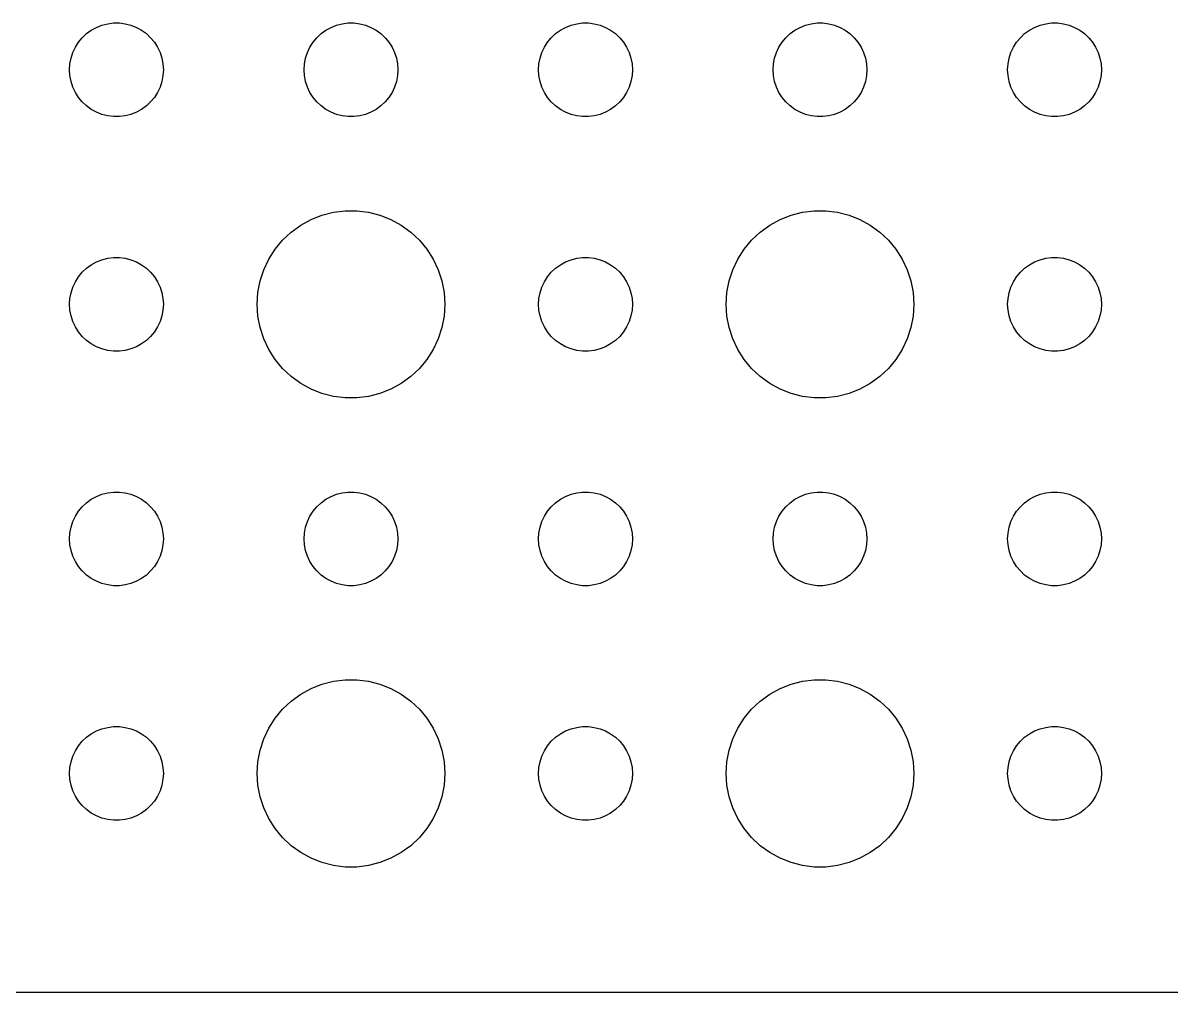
# Model space of a CAD drawing. Header units: metres. Extents: x -74 to 74, y -37 to 37.
# Drawn here: x -2.99 to 33.73, y -36.99 to -6 of the extents above; entities that cross this region are included whole.
import ezdxf

# ---------------------------------------------------------------- set-up
doc = ezdxf.new("R2010")
doc.units = ezdxf.units.M

msp = doc.modelspace()

# ---------------------------------------------------------------- linework, layer by layer
for p, q in [((-0.956131, -6.34422), (-0.803726, -6.23351)), ((-0.803726, -6.23351), (-0.638657, -6.14275)), ((-0.638657, -6.14275), (-0.463516, -6.07341)), ((-0.463516, -6.07341), (-0.281067, -6.02657)), ((-0.281067, -6.02657), (-0.094177, -6.00294)), ((-0.094177, -6.00294), (0.094177, -6.00294)), ((0.094177, -6.00294), (0.281067, -6.02657)), ((0.281067, -6.02657), (0.463516, -6.07341)), ((0.463516, -6.07341), (0.638657, -6.14275)), ((0.638657, -6.14275), (0.803726, -6.23351)), ((0.803726, -6.23351), (0.956131, -6.34422)), ((6.54385, -6.34422), (6.69626, -6.23351)), ((6.69626, -6.23351), (6.86133, -6.14275)), ((6.86133, -6.14275), (7.03647, -6.07341)), ((7.03647, -6.07341), (7.21892, -6.02657)), ((7.21892, -6.02657), (7.40581, -6.00294)), ((7.40581, -6.00294), (7.59418, -6.00294)), ((7.59418, -6.00294), (7.78107, -6.02657)), ((7.78107, -6.02657), (7.96352, -6.07341)), ((7.96352, -6.07341), (8.13866, -6.14275)), ((8.13866, -6.14275), (8.30373, -6.23351)), ((8.30373, -6.23351), (8.45613, -6.34422)), ((14.0439, -6.34422), (14.1963, -6.23351)), ((14.1963, -6.23351), (14.3613, -6.14275)), ((14.3613, -6.14275), (14.5365, -6.07341)), ((14.5365, -6.07341), (14.7189, -6.02657)), ((14.7189, -6.02657), (14.9058, -6.00294)), ((14.9058, -6.00294), (15.0942, -6.00294)), ((15.0942, -6.00294), (15.2811, -6.02657)), ((15.2811, -6.02657), (15.4635, -6.07341)), ((15.4635, -6.07341), (15.6387, -6.14275)), ((15.6387, -6.14275), (15.8037, -6.23351)), ((15.8037, -6.23351), (15.9561, -6.34422)), ((21.5439, -6.34422), (21.6963, -6.23351)), ((21.6963, -6.23351), (21.8613, -6.14275)), ((21.8613, -6.14275), (22.0365, -6.07341)), ((22.0365, -6.07341), (22.2189, -6.02657)), ((22.2189, -6.02657), (22.4058, -6.00294)), ((22.4058, -6.00294), (22.5942, -6.00294)), ((22.5942, -6.00294), (22.7811, -6.02657)), ((22.7811, -6.02657), (22.9635, -6.07341)), ((22.9635, -6.07341), (23.1387, -6.14275)), ((23.1387, -6.14275), (23.3037, -6.23351)), ((23.3037, -6.23351), (23.4561, -6.34422)), ((29.0439, -6.34422), (29.1963, -6.23351)), ((29.1963, -6.23351), (29.3613, -6.14275)), ((29.3613, -6.14275), (29.5365, -6.07341)), ((29.5365, -6.07341), (29.7189, -6.02657)), ((29.7189, -6.02657), (29.9058, -6.00294)), ((29.9058, -6.00294), (30.0942, -6.00294)), ((30.0942, -6.00294), (30.2811, -6.02657)), ((30.2811, -6.02657), (30.4635, -6.07341)), ((30.4635, -6.07341), (30.6387, -6.14275)), ((30.6387, -6.14275), (30.8037, -6.23351)), ((30.8037, -6.23351), (30.9561, -6.34422)), ((-1.21352, -6.61832), (-1.09344, -6.47318)), ((-1.09344, -6.47318), (-0.956131, -6.34422)), ((0.956131, -6.34422), (1.09344, -6.47318)), ((1.09344, -6.47318), (1.21352, -6.61832)), ((6.28647, -6.61832), (6.40654, -6.47318)), ((6.40654, -6.47318), (6.54385, -6.34422)), ((8.45613, -6.34422), (8.59344, -6.47318)), ((8.59344, -6.47318), (8.71352, -6.61832)), ((13.7865, -6.61832), (13.9065, -6.47318)), ((13.9065, -6.47318), (14.0439, -6.34422)), ((15.9561, -6.34422), (16.0934, -6.47318)), ((16.0934, -6.47318), (16.2135, -6.61832)), ((21.2865, -6.61832), (21.4065, -6.47318)), ((21.4065, -6.47318), (21.5439, -6.34422)), ((23.4561, -6.34422), (23.5934, -6.47318)), ((23.5934, -6.47318), (23.7135, -6.61832)), ((28.7865, -6.61832), (28.9065, -6.47318)), ((28.9065, -6.47318), (29.0439, -6.34422)), ((30.9561, -6.34422), (31.0934, -6.47318)), ((31.0934, -6.47318), (31.2135, -6.61832)), ((-1.45287, -7.12695), (-1.39465, -6.9478)), ((-1.39465, -6.9478), (-1.31445, -6.77736)), ((-1.31445, -6.77736), (-1.21352, -6.61832)), ((1.21352, -6.61832), (1.31445, -6.77736)), ((1.31445, -6.77736), (1.39465, -6.9478)), ((1.39465, -6.9478), (1.45287, -7.12695)), ((6.04712, -7.12695), (6.10533, -6.9478)), ((6.10533, -6.9478), (6.18553, -6.77736)), ((6.18553, -6.77736), (6.28647, -6.61832)), ((8.71352, -6.61832), (8.81445, -6.77736)), ((8.81445, -6.77736), (8.89465, -6.9478)), ((8.89465, -6.9478), (8.95287, -7.12695)), ((13.5471, -7.12695), (13.6053, -6.9478)), ((13.6053, -6.9478), (13.6855, -6.77736)), ((13.6855, -6.77736), (13.7865, -6.61832)), ((16.2135, -6.61832), (16.3145, -6.77736)), ((16.3145, -6.77736), (16.3947, -6.9478)), ((16.3947, -6.9478), (16.4529, -7.12695)), ((21.0471, -7.12695), (21.1053, -6.9478)), ((21.1053, -6.9478), (21.1855, -6.77736)), ((21.1855, -6.77736), (21.2865, -6.61832)), ((23.7135, -6.61832), (23.8145, -6.77736)), ((23.8145, -6.77736), (23.8947, -6.9478)), ((23.8947, -6.9478), (23.9529, -7.12695)), ((28.5471, -7.12695), (28.6053, -6.9478)), ((28.6053, -6.9478), (28.6855, -6.77736)), ((28.6855, -6.77736), (28.7865, -6.61832)), ((31.2135, -6.61832), (31.3145, -6.77736)), ((31.3145, -6.77736), (31.3947, -6.9478)), ((31.3947, -6.9478), (31.4529, -7.12695)), ((-1.5, -7.5), (-1.48816, -7.312)), ((-1.48816, -7.312), (-1.45287, -7.12695)), ((1.45287, -7.12695), (1.48816, -7.312)), ((1.48816, -7.312), (1.5, -7.5)), ((6, -7.5), (6.01183, -7.312)), ((6.01183, -7.312), (6.04712, -7.12695)), ((8.95287, -7.12695), (8.98816, -7.312)), ((8.98816, -7.312), (9, -7.5)), ((13.5, -7.5), (13.5118, -7.312)), ((13.5118, -7.312), (13.5471, -7.12695)), ((16.4529, -7.12695), (16.4882, -7.312)), ((16.4882, -7.312), (16.5, -7.5)), ((21, -7.5), (21.0118, -7.312)), ((21.0118, -7.312), (21.0471, -7.12695)), ((23.9529, -7.12695), (23.9882, -7.312)), ((23.9882, -7.312), (24, -7.5)), ((28.5, -7.5), (28.5118, -7.312)), ((28.5118, -7.312), (28.5471, -7.12695)), ((31.4529, -7.12695), (31.4882, -7.312)), ((31.4882, -7.312), (31.5, -7.5)), ((-1.48816, -7.68799), (-1.5, -7.5)), ((-1.45287, -7.87303), (-1.48816, -7.68799)), ((1.48816, -7.68799), (1.45287, -7.87303)), ((1.5, -7.5), (1.48816, -7.68799)), ((6.01183, -7.68799), (6, -7.5)), ((6.04712, -7.87303), (6.01183, -7.68799)), ((8.98816, -7.68799), (8.95287, -7.87303)), ((9, -7.5), (8.98816, -7.68799)), ((13.5118, -7.68799), (13.5, -7.5)), ((13.5471, -7.87303), (13.5118, -7.68799)), ((16.4882, -7.68799), (16.4529, -7.87303)), ((16.5, -7.5), (16.4882, -7.68799)), ((21.0118, -7.68799), (21, -7.5)), ((21.0471, -7.87303), (21.0118, -7.68799)), ((23.9882, -7.68799), (23.9529, -7.87303)), ((24, -7.5), (23.9882, -7.68799)), ((28.5118, -7.68799), (28.5, -7.5)), ((28.5471, -7.87303), (28.5118, -7.68799)), ((31.4882, -7.68799), (31.4529, -7.87303)), ((31.5, -7.5), (31.4882, -7.68799)), ((-1.39465, -8.05219), (-1.45287, -7.87303)), ((-1.31445, -8.22263), (-1.39465, -8.05219)), ((1.39465, -8.05219), (1.31445, -8.22263)), ((1.45287, -7.87303), (1.39465, -8.05219)), ((6.10533, -8.05219), (6.04712, -7.87303)), ((6.18553, -8.22263), (6.10533, -8.05219)), ((8.89465, -8.05219), (8.81445, -8.22263)), ((8.95287, -7.87303), (8.89465, -8.05219)), ((13.6053, -8.05219), (13.5471, -7.87303)), ((13.6855, -8.22263), (13.6053, -8.05219)), ((16.3947, -8.05219), (16.3145, -8.22263)), ((16.4529, -7.87303), (16.3947, -8.05219)), ((21.1053, -8.05219), (21.0471, -7.87303)), ((21.1855, -8.22263), (21.1053, -8.05219)), ((23.8947, -8.05219), (23.8145, -8.22263)), ((23.9529, -7.87303), (23.8947, -8.05219)), ((28.6053, -8.05219), (28.5471, -7.87303)), ((28.6855, -8.22263), (28.6053, -8.05219)), ((31.3947, -8.05219), (31.3145, -8.22263)), ((31.4529, -7.87303), (31.3947, -8.05219)), ((-1.21352, -8.38167), (-1.31445, -8.22263)), ((-1.09344, -8.52681), (-1.21352, -8.38167)), ((1.21352, -8.38167), (1.09344, -8.52681)), ((1.31445, -8.22263), (1.21352, -8.38167)), ((6.28647, -8.38167), (6.18553, -8.22263)), ((6.40654, -8.52681), (6.28647, -8.38167)), ((8.71352, -8.38167), (8.59344, -8.52681)), ((8.81445, -8.22263), (8.71352, -8.38167)), ((13.7865, -8.38167), (13.6855, -8.22263)), ((13.9065, -8.52681), (13.7865, -8.38167)), ((16.2135, -8.38167), (16.0934, -8.52681)), ((16.3145, -8.22263), (16.2135, -8.38167)), ((21.2865, -8.38167), (21.1855, -8.22263)), ((21.4065, -8.52681), (21.2865, -8.38167)), ((23.7135, -8.38167), (23.5934, -8.52681)), ((23.8145, -8.22263), (23.7135, -8.38167)), ((28.7865, -8.38167), (28.6855, -8.22263)), ((28.9065, -8.52681), (28.7865, -8.38167)), ((31.2135, -8.38167), (31.0934, -8.52681)), ((31.3145, -8.22263), (31.2135, -8.38167)), ((-0.956131, -8.65576), (-1.09344, -8.52681)), ((-0.803726, -8.76648), (-0.956131, -8.65576)), ((-0.638657, -8.85724), (-0.803726, -8.76648)), ((0.803726, -8.76648), (0.638657, -8.85724)), ((0.956131, -8.65576), (0.803726, -8.76648)), ((1.09344, -8.52681), (0.956131, -8.65576)), ((6.54385, -8.65576), (6.40654, -8.52681)), ((6.69626, -8.76648), (6.54385, -8.65576)), ((6.86133, -8.85724), (6.69626, -8.76648)), ((8.30373, -8.76648), (8.13866, -8.85724)), ((8.45613, -8.65576), (8.30373, -8.76648)), ((8.59344, -8.52681), (8.45613, -8.65576)), ((14.0439, -8.65576), (13.9065, -8.52681)), ((14.1963, -8.76648), (14.0439, -8.65576)), ((14.3613, -8.85724), (14.1963, -8.76648)), ((15.8037, -8.76648), (15.6387, -8.85724)), ((15.9561, -8.65576), (15.8037, -8.76648)), ((16.0934, -8.52681), (15.9561, -8.65576)), ((21.5439, -8.65576), (21.4065, -8.52681)), ((21.6963, -8.76648), (21.5439, -8.65576)), ((21.8613, -8.85724), (21.6963, -8.76648)), ((23.3037, -8.76648), (23.1387, -8.85724)), ((23.4561, -8.65576), (23.3037, -8.76648)), ((23.5934, -8.52681), (23.4561, -8.65576)), ((29.0439, -8.65576), (28.9065, -8.52681)), ((29.1963, -8.76648), (29.0439, -8.65576)), ((29.3613, -8.85724), (29.1963, -8.76648)), ((30.8037, -8.76648), (30.6387, -8.85724)), ((30.9561, -8.65576), (30.8037, -8.76648)), ((31.0934, -8.52681), (30.9561, -8.65576)), ((-0.463516, -8.92657), (-0.638657, -8.85724)), ((-0.281067, -8.97342), (-0.463516, -8.92657)), ((-0.094177, -8.99704), (-0.281067, -8.97342)), ((0.094177, -8.99704), (-0.094177, -8.99704)), ((0.281067, -8.97342), (0.094177, -8.99704)), ((0.463516, -8.92657), (0.281067, -8.97342)), ((0.638657, -8.85724), (0.463516, -8.92657)), ((7.03647, -8.92657), (6.86133, -8.85724)), ((7.21892, -8.97342), (7.03647, -8.92657)), ((7.40581, -8.99704), (7.21892, -8.97342)), ((7.59418, -8.99704), (7.40581, -8.99704)), ((7.78107, -8.97342), (7.59418, -8.99704)), ((7.96352, -8.92657), (7.78107, -8.97342)), ((8.13866, -8.85724), (7.96352, -8.92657)), ((14.5365, -8.92657), (14.3613, -8.85724)), ((14.7189, -8.97342), (14.5365, -8.92657)), ((14.9058, -8.99704), (14.7189, -8.97342)), ((15.0942, -8.99704), (14.9058, -8.99704)), ((15.2811, -8.97342), (15.0942, -8.99704)), ((15.4635, -8.92657), (15.2811, -8.97342)), ((15.6387, -8.85724), (15.4635, -8.92657)), ((22.0365, -8.92657), (21.8613, -8.85724)), ((22.2189, -8.97342), (22.0365, -8.92657)), ((22.4058, -8.99704), (22.2189, -8.97342)), ((22.5942, -8.99704), (22.4058, -8.99704)), ((22.7811, -8.97342), (22.5942, -8.99704)), ((22.9635, -8.92657), (22.7811, -8.97342)), ((23.1387, -8.85724), (22.9635, -8.92657)), ((29.5365, -8.92657), (29.3613, -8.85724)), ((29.7189, -8.97342), (29.5365, -8.92657)), ((29.9058, -8.99704), (29.7189, -8.97342)), ((30.0942, -8.99704), (29.9058, -8.99704)), ((30.2811, -8.97342), (30.0942, -8.99704)), ((30.4635, -8.92657), (30.2811, -8.97342)), ((30.6387, -8.85724), (30.4635, -8.92657)), ((6.57294, -12.1468), (6.93785, -12.0531)), ((6.93785, -12.0531), (7.31161, -12.0059)), ((7.31161, -12.0059), (7.68837, -12.0059)), ((7.68837, -12.0059), (8.06213, -12.0531)), ((8.06213, -12.0531), (8.42705, -12.1468)), ((21.5729, -12.1468), (21.9379, -12.0531)), ((21.9379, -12.0531), (22.3116, -12.0059)), ((22.3116, -12.0059), (22.6884, -12.0059)), ((22.6884, -12.0059), (23.0621, -12.0531)), ((23.0621, -12.0531), (23.427, -12.1468)), ((5.58772, -12.6884), (5.89252, -12.467)), ((5.89252, -12.467), (6.22266, -12.2855)), ((6.22266, -12.2855), (6.57294, -12.1468)), ((8.42705, -12.1468), (8.77733, -12.2855)), ((8.77733, -12.2855), (9.10747, -12.467)), ((9.10747, -12.467), (9.41226, -12.6884)), ((20.5877, -12.6884), (20.8925, -12.467)), ((20.8925, -12.467), (21.2227, -12.2855)), ((21.2227, -12.2855), (21.5729, -12.1468)), ((23.427, -12.1468), (23.7773, -12.2855)), ((23.7773, -12.2855), (24.1075, -12.467)), ((24.1075, -12.467), (24.4123, -12.6884)), ((5.31308, -12.9464), (5.58772, -12.6884)), ((9.41226, -12.6884), (9.6869, -12.9464)), ((20.3131, -12.9464), (20.5877, -12.6884)), ((24.4123, -12.6884), (24.6869, -12.9464)), ((5.07294, -13.2366), (5.31308, -12.9464)), ((9.6869, -12.9464), (9.92705, -13.2366)), ((20.0729, -13.2366), (20.3131, -12.9464)), ((24.6869, -12.9464), (24.927, -13.2366)), ((-0.638657, -13.6427), (-0.463516, -13.5734)), ((-0.463516, -13.5734), (-0.281067, -13.5266)), ((-0.281067, -13.5266), (-0.094177, -13.5029)), ((-0.094177, -13.5029), (0.094177, -13.5029)), ((0.094177, -13.5029), (0.281067, -13.5266)), ((0.281067, -13.5266), (0.463516, -13.5734)), ((0.463516, -13.5734), (0.638657, -13.6427)), ((4.71066, -13.8956), (4.87108, -13.5547)), ((4.87108, -13.5547), (5.07294, -13.2366)), ((9.92705, -13.2366), (10.1289, -13.5547)), ((10.1289, -13.5547), (10.2893, -13.8956)), ((14.3613, -13.6427), (14.5365, -13.5734)), ((14.5365, -13.5734), (14.7189, -13.5266)), ((14.7189, -13.5266), (14.9058, -13.5029)), ((14.9058, -13.5029), (15.0942, -13.5029)), ((15.0942, -13.5029), (15.2811, -13.5266)), ((15.2811, -13.5266), (15.4635, -13.5734)), ((15.4635, -13.5734), (15.6387, -13.6427)), ((19.7107, -13.8956), (19.8711, -13.5547)), ((19.8711, -13.5547), (20.0729, -13.2366)), ((24.927, -13.2366), (25.1289, -13.5547)), ((25.1289, -13.5547), (25.2893, -13.8956)), ((29.3613, -13.6427), (29.5365, -13.5734)), ((29.5365, -13.5734), (29.7189, -13.5266)), ((29.7189, -13.5266), (29.9058, -13.5029)), ((29.9058, -13.5029), (30.0942, -13.5029)), ((30.0942, -13.5029), (30.2811, -13.5266)), ((30.2811, -13.5266), (30.4635, -13.5734)), ((30.4635, -13.5734), (30.6387, -13.6427)), ((-1.09344, -13.9732), (-0.956131, -13.8442)), ((-0.956131, -13.8442), (-0.803726, -13.7335)), ((-0.803726, -13.7335), (-0.638657, -13.6427)), ((0.638657, -13.6427), (0.803726, -13.7335)), ((0.803726, -13.7335), (0.956131, -13.8442)), ((0.956131, -13.8442), (1.09344, -13.9732)), ((4.59424, -14.2539), (4.71066, -13.8956)), ((10.2893, -13.8956), (10.4057, -14.2539)), ((13.9065, -13.9732), (14.0439, -13.8442)), ((14.0439, -13.8442), (14.1963, -13.7335)), ((14.1963, -13.7335), (14.3613, -13.6427)), ((15.6387, -13.6427), (15.8037, -13.7335)), ((15.8037, -13.7335), (15.9561, -13.8442)), ((15.9561, -13.8442), (16.0934, -13.9732)), ((19.5942, -14.2539), (19.7107, -13.8956)), ((25.2893, -13.8956), (25.4057, -14.2539)), ((28.9065, -13.9732), (29.0439, -13.8442)), ((29.0439, -13.8442), (29.1963, -13.7335)), ((29.1963, -13.7335), (29.3613, -13.6427)), ((30.6387, -13.6427), (30.8037, -13.7335)), ((30.8037, -13.7335), (30.9561, -13.8442)), ((30.9561, -13.8442), (31.0934, -13.9732)), ((-1.39465, -14.4478), (-1.31445, -14.2774)), ((-1.31445, -14.2774), (-1.21352, -14.1183)), ((-1.21352, -14.1183), (-1.09344, -13.9732)), ((1.09344, -13.9732), (1.21352, -14.1183)), ((1.21352, -14.1183), (1.31445, -14.2774)), ((1.31445, -14.2774), (1.39465, -14.4478)), ((4.52365, -14.624), (4.59424, -14.2539)), ((10.4057, -14.2539), (10.4763, -14.624)), ((13.6053, -14.4478), (13.6855, -14.2774)), ((13.6855, -14.2774), (13.7865, -14.1183)), ((13.7865, -14.1183), (13.9065, -13.9732)), ((16.0934, -13.9732), (16.2135, -14.1183)), ((16.2135, -14.1183), (16.3145, -14.2774)), ((16.3145, -14.2774), (16.3947, -14.4478)), ((19.5237, -14.624), (19.5942, -14.2539)), ((25.4057, -14.2539), (25.4763, -14.624)), ((28.6053, -14.4478), (28.6855, -14.2774)), ((28.6855, -14.2774), (28.7865, -14.1183)), ((28.7865, -14.1183), (28.9065, -13.9732)), ((31.0934, -13.9732), (31.2135, -14.1183)), ((31.2135, -14.1183), (31.3145, -14.2774)), ((31.3145, -14.2774), (31.3947, -14.4478)), ((-1.48816, -14.812), (-1.45287, -14.627)), ((-1.45287, -14.627), (-1.39465, -14.4478)), ((1.39465, -14.4478), (1.45287, -14.627)), ((1.45287, -14.627), (1.48816, -14.812)), ((4.5, -15), (4.52365, -14.624)), ((10.4763, -14.624), (10.5, -15)), ((13.5118, -14.812), (13.5471, -14.627)), ((13.5471, -14.627), (13.6053, -14.4478)), ((16.3947, -14.4478), (16.4529, -14.627)), ((16.4529, -14.627), (16.4882, -14.812)), ((19.5, -15), (19.5237, -14.624)), ((25.4763, -14.624), (25.5, -15)), ((28.5118, -14.812), (28.5471, -14.627)), ((28.5471, -14.627), (28.6053, -14.4478)), ((31.3947, -14.4478), (31.4529, -14.627)), ((31.4529, -14.627), (31.4882, -14.812)), ((-1.5, -15), (-1.48816, -14.812)), ((-1.48816, -15.188), (-1.5, -15)), ((1.48816, -14.812), (1.5, -15)), ((1.5, -15), (1.48816, -15.188)), ((4.52365, -15.376), (4.5, -15)), ((10.5, -15), (10.4763, -15.376)), ((13.5, -15), (13.5118, -14.812)), ((13.5118, -15.188), (13.5, -15)), ((16.4882, -14.812), (16.5, -15)), ((16.5, -15), (16.4882, -15.188)), ((19.5237, -15.376), (19.5, -15)), ((25.5, -15), (25.4763, -15.376)), ((28.5, -15), (28.5118, -14.812)), ((28.5118, -15.188), (28.5, -15)), ((31.4882, -14.812), (31.5, -15)), ((31.5, -15), (31.4882, -15.188)), ((-1.45287, -15.373), (-1.48816, -15.188)), ((-1.39465, -15.5522), (-1.45287, -15.373)), ((1.45287, -15.373), (1.39465, -15.5522)), ((1.48816, -15.188), (1.45287, -15.373)), ((4.59424, -15.7461), (4.52365, -15.376)), ((10.4763, -15.376), (10.4057, -15.7461)), ((13.5471, -15.373), (13.5118, -15.188)), ((13.6053, -15.5522), (13.5471, -15.373)), ((16.4529, -15.373), (16.3947, -15.5522)), ((16.4882, -15.188), (16.4529, -15.373)), ((19.5942, -15.7461), (19.5237, -15.376)), ((25.4763, -15.376), (25.4057, -15.7461)), ((28.5471, -15.373), (28.5118, -15.188)), ((28.6053, -15.5522), (28.5471, -15.373)), ((31.4529, -15.373), (31.3947, -15.5522)), ((31.4882, -15.188), (31.4529, -15.373)), ((-1.31445, -15.7226), (-1.39465, -15.5522)), ((-1.21352, -15.8817), (-1.31445, -15.7226)), ((1.31445, -15.7226), (1.21352, -15.8817)), ((1.39465, -15.5522), (1.31445, -15.7226)), ((4.71066, -16.1044), (4.59424, -15.7461)), ((10.4057, -15.7461), (10.2893, -16.1044)), ((13.6855, -15.7226), (13.6053, -15.5522)), ((13.7865, -15.8817), (13.6855, -15.7226)), ((16.3145, -15.7226), (16.2135, -15.8817)), ((16.3947, -15.5522), (16.3145, -15.7226)), ((19.7107, -16.1044), (19.5942, -15.7461)), ((25.4057, -15.7461), (25.2893, -16.1044)), ((28.6855, -15.7226), (28.6053, -15.5522)), ((28.7865, -15.8817), (28.6855, -15.7226)), ((31.3145, -15.7226), (31.2135, -15.8817)), ((31.3947, -15.5522), (31.3145, -15.7226)), ((-1.09344, -16.0268), (-1.21352, -15.8817)), ((-0.956131, -16.1558), (-1.09344, -16.0268)), ((1.09344, -16.0268), (0.956131, -16.1558)), ((1.21352, -15.8817), (1.09344, -16.0268)), ((4.87108, -16.4453), (4.71066, -16.1044)), ((10.2893, -16.1044), (10.1289, -16.4453)), ((13.9065, -16.0268), (13.7865, -15.8817)), ((14.0439, -16.1558), (13.9065, -16.0268)), ((16.0934, -16.0268), (15.9561, -16.1558)), ((16.2135, -15.8817), (16.0934, -16.0268)), ((19.8711, -16.4453), (19.7107, -16.1044)), ((25.2893, -16.1044), (25.1289, -16.4453)), ((28.9065, -16.0268), (28.7865, -15.8817)), ((29.0439, -16.1558), (28.9065, -16.0268)), ((31.0934, -16.0268), (30.9561, -16.1558)), ((31.2135, -15.8817), (31.0934, -16.0268)), ((-0.803726, -16.2665), (-0.956131, -16.1558)), ((-0.638657, -16.3572), (-0.803726, -16.2665)), ((-0.463516, -16.4266), (-0.638657, -16.3572)), ((-0.281067, -16.4734), (-0.463516, -16.4266)), ((-0.094177, -16.497), (-0.281067, -16.4734)), ((0.094177, -16.497), (-0.094177, -16.497)), ((0.281067, -16.4734), (0.094177, -16.497)), ((0.463516, -16.4266), (0.281067, -16.4734)), ((0.638657, -16.3572), (0.463516, -16.4266)), ((0.803726, -16.2665), (0.638657, -16.3572)), ((0.956131, -16.1558), (0.803726, -16.2665)), ((5.07294, -16.7634), (4.87108, -16.4453)), ((10.1289, -16.4453), (9.92705, -16.7634)), ((14.1963, -16.2665), (14.0439, -16.1558)), ((14.3613, -16.3572), (14.1963, -16.2665)), ((14.5365, -16.4266), (14.3613, -16.3572)), ((14.7189, -16.4734), (14.5365, -16.4266)), ((14.9058, -16.497), (14.7189, -16.4734)), ((15.0942, -16.497), (14.9058, -16.497)), ((15.2811, -16.4734), (15.0942, -16.497)), ((15.4635, -16.4266), (15.2811, -16.4734)), ((15.6387, -16.3572), (15.4635, -16.4266)), ((15.8037, -16.2665), (15.6387, -16.3572)), ((15.9561, -16.1558), (15.8037, -16.2665)), ((20.0729, -16.7634), (19.8711, -16.4453)), ((25.1289, -16.4453), (24.927, -16.7634)), ((29.1963, -16.2665), (29.0439, -16.1558)), ((29.3613, -16.3572), (29.1963, -16.2665)), ((29.5365, -16.4266), (29.3613, -16.3572)), ((29.7189, -16.4734), (29.5365, -16.4266)), ((29.9058, -16.497), (29.7189, -16.4734)), ((30.0942, -16.497), (29.9058, -16.497)), ((30.2811, -16.4734), (30.0942, -16.497)), ((30.4635, -16.4266), (30.2811, -16.4734)), ((30.6387, -16.3572), (30.4635, -16.4266)), ((30.8037, -16.2665), (30.6387, -16.3572)), ((30.9561, -16.1558), (30.8037, -16.2665)), ((5.31308, -17.0536), (5.07294, -16.7634)), ((9.92705, -16.7634), (9.6869, -17.0536)), ((20.3131, -17.0536), (20.0729, -16.7634)), ((24.927, -16.7634), (24.6869, -17.0536)), ((5.58772, -17.3115), (5.31308, -17.0536)), ((9.6869, -17.0536), (9.41226, -17.3115)), ((20.5877, -17.3115), (20.3131, -17.0536)), ((24.6869, -17.0536), (24.4123, -17.3115)), ((5.89252, -17.533), (5.58772, -17.3115)), ((6.22266, -17.7145), (5.89252, -17.533)), ((9.10747, -17.533), (8.77733, -17.7145)), ((9.41226, -17.3115), (9.10747, -17.533)), ((20.8925, -17.533), (20.5877, -17.3115)), ((21.2227, -17.7145), (20.8925, -17.533)), ((24.1075, -17.533), (23.7773, -17.7145)), ((24.4123, -17.3115), (24.1075, -17.533)), ((6.57294, -17.8532), (6.22266, -17.7145)), ((6.93785, -17.9469), (6.57294, -17.8532)), ((7.31161, -17.9941), (6.93785, -17.9469)), ((8.06213, -17.9469), (7.68837, -17.9941)), ((8.42705, -17.8532), (8.06213, -17.9469)), ((8.77733, -17.7145), (8.42705, -17.8532)), ((21.5729, -17.8532), (21.2227, -17.7145)), ((21.9379, -17.9469), (21.5729, -17.8532)), ((22.3116, -17.9941), (21.9379, -17.9469)), ((23.0621, -17.9469), (22.6884, -17.9941)), ((23.427, -17.8532), (23.0621, -17.9469)), ((23.7773, -17.7145), (23.427, -17.8532)), ((7.68837, -17.9941), (7.31161, -17.9941)), ((22.6884, -17.9941), (22.3116, -17.9941)), ((-0.956131, -21.3442), (-0.803726, -21.2335)), ((-0.803726, -21.2335), (-0.638657, -21.1427)), ((-0.638657, -21.1427), (-0.463516, -21.0734)), ((-0.463516, -21.0734), (-0.281067, -21.0266)), ((-0.281067, -21.0266), (-0.094177, -21.003)), ((-0.094177, -21.003), (0.094177, -21.003)), ((0.094177, -21.003), (0.281067, -21.0266)), ((0.281067, -21.0266), (0.463516, -21.0734)), ((0.463516, -21.0734), (0.638657, -21.1427)), ((0.638657, -21.1427), (0.803726, -21.2335)), ((0.803726, -21.2335), (0.956131, -21.3442)), ((6.54385, -21.3442), (6.69626, -21.2335)), ((6.69626, -21.2335), (6.86133, -21.1427)), ((6.86133, -21.1427), (7.03647, -21.0734)), ((7.03647, -21.0734), (7.21892, -21.0266)), ((7.21892, -21.0266), (7.40581, -21.003)), ((7.40581, -21.003), (7.59418, -21.003)), ((7.59418, -21.003), (7.78107, -21.0266)), ((7.78107, -21.0266), (7.96352, -21.0734)), ((7.96352, -21.0734), (8.13866, -21.1427)), ((8.13866, -21.1427), (8.30373, -21.2335)), ((8.30373, -21.2335), (8.45613, -21.3442)), ((14.0439, -21.3442), (14.1963, -21.2335)), ((14.1963, -21.2335), (14.3613, -21.1427)), ((14.3613, -21.1427), (14.5365, -21.0734)), ((14.5365, -21.0734), (14.7189, -21.0266)), ((14.7189, -21.0266), (14.9058, -21.003)), ((14.9058, -21.003), (15.0942, -21.003)), ((15.0942, -21.003), (15.2811, -21.0266)), ((15.2811, -21.0266), (15.4635, -21.0734)), ((15.4635, -21.0734), (15.6387, -21.1427)), ((15.6387, -21.1427), (15.8037, -21.2335)), ((15.8037, -21.2335), (15.9561, -21.3442)), ((21.5439, -21.3442), (21.6963, -21.2335)), ((21.6963, -21.2335), (21.8613, -21.1427)), ((21.8613, -21.1427), (22.0365, -21.0734)), ((22.0365, -21.0734), (22.2189, -21.0266)), ((22.2189, -21.0266), (22.4058, -21.003)), ((22.4058, -21.003), (22.5942, -21.003)), ((22.5942, -21.003), (22.7811, -21.0266)), ((22.7811, -21.0266), (22.9635, -21.0734)), ((22.9635, -21.0734), (23.1387, -21.1427)), ((23.1387, -21.1427), (23.3037, -21.2335)), ((23.3037, -21.2335), (23.4561, -21.3442)), ((29.0439, -21.3442), (29.1963, -21.2335)), ((29.1963, -21.2335), (29.3613, -21.1427)), ((29.3613, -21.1427), (29.5365, -21.0734)), ((29.5365, -21.0734), (29.7189, -21.0266)), ((29.7189, -21.0266), (29.9058, -21.003)), ((29.9058, -21.003), (30.0942, -21.003)), ((30.0942, -21.003), (30.2811, -21.0266)), ((30.2811, -21.0266), (30.4635, -21.0734)), ((30.4635, -21.0734), (30.6387, -21.1427)), ((30.6387, -21.1427), (30.8037, -21.2335)), ((30.8037, -21.2335), (30.9561, -21.3442)), ((-1.31445, -21.7774), (-1.21352, -21.6183)), ((-1.21352, -21.6183), (-1.09344, -21.4732)), ((-1.09344, -21.4732), (-0.956131, -21.3442)), ((0.956131, -21.3442), (1.09344, -21.4732)), ((1.09344, -21.4732), (1.21352, -21.6183)), ((1.21352, -21.6183), (1.31445, -21.7774)), ((6.18553, -21.7774), (6.28647, -21.6183)), ((6.28647, -21.6183), (6.40654, -21.4732)), ((6.40654, -21.4732), (6.54385, -21.3442)), ((8.45613, -21.3442), (8.59344, -21.4732)), ((8.59344, -21.4732), (8.71352, -21.6183)), ((8.71352, -21.6183), (8.81445, -21.7774)), ((13.6855, -21.7774), (13.7865, -21.6183)), ((13.7865, -21.6183), (13.9065, -21.4732)), ((13.9065, -21.4732), (14.0439, -21.3442)), ((15.9561, -21.3442), (16.0934, -21.4732)), ((16.0934, -21.4732), (16.2135, -21.6183)), ((16.2135, -21.6183), (16.3145, -21.7774)), ((21.1855, -21.7774), (21.2865, -21.6183)), ((21.2865, -21.6183), (21.4065, -21.4732)), ((21.4065, -21.4732), (21.5439, -21.3442)), ((23.4561, -21.3442), (23.5934, -21.4732)), ((23.5934, -21.4732), (23.7135, -21.6183)), ((23.7135, -21.6183), (23.8145, -21.7774)), ((28.6855, -21.7774), (28.7865, -21.6183)), ((28.7865, -21.6183), (28.9065, -21.4732)), ((28.9065, -21.4732), (29.0439, -21.3442)), ((30.9561, -21.3442), (31.0934, -21.4732)), ((31.0934, -21.4732), (31.2135, -21.6183)), ((31.2135, -21.6183), (31.3145, -21.7774)), ((-1.45287, -22.127), (-1.39465, -21.9478)), ((-1.39465, -21.9478), (-1.31445, -21.7774)), ((1.31445, -21.7774), (1.39465, -21.9478)), ((1.39465, -21.9478), (1.45287, -22.127)), ((6.04712, -22.127), (6.10533, -21.9478)), ((6.10533, -21.9478), (6.18553, -21.7774)), ((8.81445, -21.7774), (8.89465, -21.9478)), ((8.89465, -21.9478), (8.95287, -22.127)), ((13.5471, -22.127), (13.6053, -21.9478)), ((13.6053, -21.9478), (13.6855, -21.7774)), ((16.3145, -21.7774), (16.3947, -21.9478)), ((16.3947, -21.9478), (16.4529, -22.127)), ((21.0471, -22.127), (21.1053, -21.9478)), ((21.1053, -21.9478), (21.1855, -21.7774)), ((23.8145, -21.7774), (23.8947, -21.9478)), ((23.8947, -21.9478), (23.9529, -22.127)), ((28.5471, -22.127), (28.6053, -21.9478)), ((28.6053, -21.9478), (28.6855, -21.7774)), ((31.3145, -21.7774), (31.3947, -21.9478)), ((31.3947, -21.9478), (31.4529, -22.127)), ((-1.5, -22.5), (-1.48816, -22.312)), ((-1.48816, -22.312), (-1.45287, -22.127)), ((1.45287, -22.127), (1.48816, -22.312)), ((1.48816, -22.312), (1.5, -22.5)), ((6, -22.5), (6.01183, -22.312)), ((6.01183, -22.312), (6.04712, -22.127)), ((8.95287, -22.127), (8.98816, -22.312)), ((8.98816, -22.312), (9, -22.5)), ((13.5, -22.5), (13.5118, -22.312)), ((13.5118, -22.312), (13.5471, -22.127)), ((16.4529, -22.127), (16.4882, -22.312)), ((16.4882, -22.312), (16.5, -22.5)), ((21, -22.5), (21.0118, -22.312)), ((21.0118, -22.312), (21.0471, -22.127)), ((23.9529, -22.127), (23.9882, -22.312)), ((23.9882, -22.312), (24, -22.5)), ((28.5, -22.5), (28.5118, -22.312)), ((28.5118, -22.312), (28.5471, -22.127)), ((31.4529, -22.127), (31.4882, -22.312)), ((31.4882, -22.312), (31.5, -22.5)), ((-1.48816, -22.688), (-1.5, -22.5)), ((-1.45287, -22.873), (-1.48816, -22.688)), ((1.48816, -22.688), (1.45287, -22.873)), ((1.5, -22.5), (1.48816, -22.688)), ((6.01183, -22.688), (6, -22.5)), ((6.04712, -22.873), (6.01183, -22.688)), ((8.98816, -22.688), (8.95287, -22.873)), ((9, -22.5), (8.98816, -22.688)), ((13.5118, -22.688), (13.5, -22.5)), ((13.5471, -22.873), (13.5118, -22.688)), ((16.4882, -22.688), (16.4529, -22.873)), ((16.5, -22.5), (16.4882, -22.688)), ((21.0118, -22.688), (21, -22.5)), ((21.0471, -22.873), (21.0118, -22.688)), ((23.9882, -22.688), (23.9529, -22.873)), ((24, -22.5), (23.9882, -22.688)), ((28.5118, -22.688), (28.5, -22.5)), ((28.5471, -22.873), (28.5118, -22.688)), ((31.4882, -22.688), (31.4529, -22.873)), ((31.5, -22.5), (31.4882, -22.688)), ((-1.39465, -23.0522), (-1.45287, -22.873)), ((-1.31445, -23.2226), (-1.39465, -23.0522)), ((1.39465, -23.0522), (1.31445, -23.2226)), ((1.45287, -22.873), (1.39465, -23.0522)), ((6.10533, -23.0522), (6.04712, -22.873)), ((6.18553, -23.2226), (6.10533, -23.0522)), ((8.89465, -23.0522), (8.81445, -23.2226)), ((8.95287, -22.873), (8.89465, -23.0522)), ((13.6053, -23.0522), (13.5471, -22.873)), ((13.6855, -23.2226), (13.6053, -23.0522)), ((16.3947, -23.0522), (16.3145, -23.2226)), ((16.4529, -22.873), (16.3947, -23.0522)), ((21.1053, -23.0522), (21.0471, -22.873)), ((21.1855, -23.2226), (21.1053, -23.0522)), ((23.8947, -23.0522), (23.8145, -23.2226)), ((23.9529, -22.873), (23.8947, -23.0522)), ((28.6053, -23.0522), (28.5471, -22.873)), ((28.6855, -23.2226), (28.6053, -23.0522)), ((31.3947, -23.0522), (31.3145, -23.2226)), ((31.4529, -22.873), (31.3947, -23.0522)), ((-1.21352, -23.3817), (-1.31445, -23.2226)), ((-1.09344, -23.5268), (-1.21352, -23.3817)), ((1.21352, -23.3817), (1.09344, -23.5268)), ((1.31445, -23.2226), (1.21352, -23.3817)), ((6.28647, -23.3817), (6.18553, -23.2226)), ((6.40654, -23.5268), (6.28647, -23.3817)), ((8.71352, -23.3817), (8.59344, -23.5268)), ((8.81445, -23.2226), (8.71352, -23.3817)), ((13.7865, -23.3817), (13.6855, -23.2226)), ((13.9065, -23.5268), (13.7865, -23.3817)), ((16.2135, -23.3817), (16.0934, -23.5268)), ((16.3145, -23.2226), (16.2135, -23.3817)), ((21.2865, -23.3817), (21.1855, -23.2226)), ((21.4065, -23.5268), (21.2865, -23.3817)), ((23.7135, -23.3817), (23.5934, -23.5268)), ((23.8145, -23.2226), (23.7135, -23.3817)), ((28.7865, -23.3817), (28.6855, -23.2226)), ((28.9065, -23.5268), (28.7865, -23.3817)), ((31.2135, -23.3817), (31.0934, -23.5268)), ((31.3145, -23.2226), (31.2135, -23.3817)), ((-0.956131, -23.6558), (-1.09344, -23.5268)), ((-0.803726, -23.7665), (-0.956131, -23.6558)), ((-0.638657, -23.8572), (-0.803726, -23.7665)), ((-0.463516, -23.9266), (-0.638657, -23.8572)), ((0.638657, -23.8572), (0.463516, -23.9266)), ((0.803726, -23.7665), (0.638657, -23.8572)), ((0.956131, -23.6558), (0.803726, -23.7665)), ((1.09344, -23.5268), (0.956131, -23.6558)), ((6.54385, -23.6558), (6.40654, -23.5268)), ((6.69626, -23.7665), (6.54385, -23.6558)), ((6.86133, -23.8572), (6.69626, -23.7665)), ((7.03647, -23.9266), (6.86133, -23.8572)), ((8.13866, -23.8572), (7.96352, -23.9266)), ((8.30373, -23.7665), (8.13866, -23.8572)), ((8.45613, -23.6558), (8.30373, -23.7665)), ((8.59344, -23.5268), (8.45613, -23.6558)), ((14.0439, -23.6558), (13.9065, -23.5268)), ((14.1963, -23.7665), (14.0439, -23.6558)), ((14.3613, -23.8572), (14.1963, -23.7665)), ((14.5365, -23.9266), (14.3613, -23.8572)), ((15.6387, -23.8572), (15.4635, -23.9266)), ((15.8037, -23.7665), (15.6387, -23.8572)), ((15.9561, -23.6558), (15.8037, -23.7665)), ((16.0934, -23.5268), (15.9561, -23.6558)), ((21.5439, -23.6558), (21.4065, -23.5268)), ((21.6963, -23.7665), (21.5439, -23.6558)), ((21.8613, -23.8572), (21.6963, -23.7665)), ((22.0365, -23.9266), (21.8613, -23.8572)), ((23.1387, -23.8572), (22.9635, -23.9266)), ((23.3037, -23.7665), (23.1387, -23.8572)), ((23.4561, -23.6558), (23.3037, -23.7665)), ((23.5934, -23.5268), (23.4561, -23.6558)), ((29.0439, -23.6558), (28.9065, -23.5268)), ((29.1963, -23.7665), (29.0439, -23.6558)), ((29.3613, -23.8572), (29.1963, -23.7665)), ((29.5365, -23.9266), (29.3613, -23.8572)), ((30.6387, -23.8572), (30.4635, -23.9266)), ((30.8037, -23.7665), (30.6387, -23.8572)), ((30.9561, -23.6558), (30.8037, -23.7665)), ((31.0934, -23.5268), (30.9561, -23.6558)), ((-0.281067, -23.9734), (-0.463516, -23.9266)), ((-0.094177, -23.997), (-0.281067, -23.9734)), ((0.094177, -23.997), (-0.094177, -23.997)), ((0.281067, -23.9734), (0.094177, -23.997)), ((0.463516, -23.9266), (0.281067, -23.9734)), ((7.21892, -23.9734), (7.03647, -23.9266)), ((7.40581, -23.997), (7.21892, -23.9734)), ((7.59418, -23.997), (7.40581, -23.997)), ((7.78107, -23.9734), (7.59418, -23.997)), ((7.96352, -23.9266), (7.78107, -23.9734)), ((14.7189, -23.9734), (14.5365, -23.9266)), ((14.9058, -23.997), (14.7189, -23.9734)), ((15.0942, -23.997), (14.9058, -23.997)), ((15.2811, -23.9734), (15.0942, -23.997)), ((15.4635, -23.9266), (15.2811, -23.9734)), ((22.2189, -23.9734), (22.0365, -23.9266)), ((22.4058, -23.997), (22.2189, -23.9734)), ((22.5942, -23.997), (22.4058, -23.997)), ((22.7811, -23.9734), (22.5942, -23.997)), ((22.9635, -23.9266), (22.7811, -23.9734)), ((29.7189, -23.9734), (29.5365, -23.9266)), ((29.9058, -23.997), (29.7189, -23.9734)), ((30.0942, -23.997), (29.9058, -23.997)), ((30.2811, -23.9734), (30.0942, -23.997)), ((30.4635, -23.9266), (30.2811, -23.9734)), ((6.22266, -27.2855), (6.57294, -27.1468)), ((6.57294, -27.1468), (6.93785, -27.0531)), ((6.93785, -27.0531), (7.31161, -27.0059)), ((7.31161, -27.0059), (7.68837, -27.0059)), ((7.68837, -27.0059), (8.06213, -27.0531)), ((8.06213, -27.0531), (8.42705, -27.1468)), ((8.42705, -27.1468), (8.77733, -27.2855)), ((21.2227, -27.2855), (21.5729, -27.1468)), ((21.5729, -27.1468), (21.9379, -27.0531)), ((21.9379, -27.0531), (22.3116, -27.0059)), ((22.3116, -27.0059), (22.6884, -27.0059)), ((22.6884, -27.0059), (23.0621, -27.0531)), ((23.0621, -27.0531), (23.427, -27.1468)), ((23.427, -27.1468), (23.7773, -27.2855)), ((5.58772, -27.6884), (5.89252, -27.467)), ((5.89252, -27.467), (6.22266, -27.2855)), ((8.77733, -27.2855), (9.10747, -27.467)), ((9.10747, -27.467), (9.41226, -27.6884)), ((20.5877, -27.6884), (20.8925, -27.467)), ((20.8925, -27.467), (21.2227, -27.2855)), ((23.7773, -27.2855), (24.1075, -27.467)), ((24.1075, -27.467), (24.4123, -27.6884)), ((5.31308, -27.9464), (5.58772, -27.6884)), ((9.41226, -27.6884), (9.6869, -27.9464)), ((20.3131, -27.9464), (20.5877, -27.6884)), ((24.4123, -27.6884), (24.6869, -27.9464)), ((4.87108, -28.5547), (5.07294, -28.2366)), ((5.07294, -28.2366), (5.31308, -27.9464)), ((9.6869, -27.9464), (9.92705, -28.2366)), ((9.92705, -28.2366), (10.1289, -28.5547)), ((19.8711, -28.5547), (20.0729, -28.2366)), ((20.0729, -28.2366), (20.3131, -27.9464)), ((24.6869, -27.9464), (24.927, -28.2366)), ((24.927, -28.2366), (25.1289, -28.5547)), ((-0.638657, -28.6427), (-0.463516, -28.5734)), ((-0.463516, -28.5734), (-0.281067, -28.5266)), ((-0.281067, -28.5266), (-0.094177, -28.503)), ((-0.094177, -28.503), (0.094177, -28.503)), ((0.094177, -28.503), (0.281067, -28.5266)), ((0.281067, -28.5266), (0.463516, -28.5734)), ((0.463516, -28.5734), (0.638657, -28.6427)), ((4.71066, -28.8956), (4.87108, -28.5547)), ((10.1289, -28.5547), (10.2893, -28.8956)), ((14.3613, -28.6427), (14.5365, -28.5734)), ((14.5365, -28.5734), (14.7189, -28.5266)), ((14.7189, -28.5266), (14.9058, -28.503)), ((14.9058, -28.503), (15.0942, -28.503)), ((15.0942, -28.503), (15.2811, -28.5266)), ((15.2811, -28.5266), (15.4635, -28.5734)), ((15.4635, -28.5734), (15.6387, -28.6427)), ((19.7107, -28.8956), (19.8711, -28.5547)), ((25.1289, -28.5547), (25.2893, -28.8956)), ((29.3613, -28.6427), (29.5365, -28.5734)), ((29.5365, -28.5734), (29.7189, -28.5266)), ((29.7189, -28.5266), (29.9058, -28.503)), ((29.9058, -28.503), (30.0942, -28.503)), ((30.0942, -28.503), (30.2811, -28.5266)), ((30.2811, -28.5266), (30.4635, -28.5734)), ((30.4635, -28.5734), (30.6387, -28.6427)), ((-1.21352, -29.1183), (-1.09344, -28.9732)), ((-1.09344, -28.9732), (-0.956131, -28.8442)), ((-0.956131, -28.8442), (-0.803726, -28.7335)), ((-0.803726, -28.7335), (-0.638657, -28.6427)), ((0.638657, -28.6427), (0.803726, -28.7335)), ((0.803726, -28.7335), (0.956131, -28.8442)), ((0.956131, -28.8442), (1.09344, -28.9732)), ((1.09344, -28.9732), (1.21352, -29.1183)), ((4.59424, -29.2539), (4.71066, -28.8956)), ((10.2893, -28.8956), (10.4057, -29.2539)), ((13.7865, -29.1183), (13.9065, -28.9732)), ((13.9065, -28.9732), (14.0439, -28.8442)), ((14.0439, -28.8442), (14.1963, -28.7335)), ((14.1963, -28.7335), (14.3613, -28.6427)), ((15.6387, -28.6427), (15.8037, -28.7335)), ((15.8037, -28.7335), (15.9561, -28.8442)), ((15.9561, -28.8442), (16.0934, -28.9732)), ((16.0934, -28.9732), (16.2135, -29.1183)), ((19.5942, -29.2539), (19.7107, -28.8956)), ((25.2893, -28.8956), (25.4057, -29.2539)), ((28.7865, -29.1183), (28.9065, -28.9732)), ((28.9065, -28.9732), (29.0439, -28.8442)), ((29.0439, -28.8442), (29.1963, -28.7335)), ((29.1963, -28.7335), (29.3613, -28.6427)), ((30.6387, -28.6427), (30.8037, -28.7335)), ((30.8037, -28.7335), (30.9561, -28.8442)), ((30.9561, -28.8442), (31.0934, -28.9732)), ((31.0934, -28.9732), (31.2135, -29.1183)), ((-1.39465, -29.4478), (-1.31445, -29.2774)), ((-1.31445, -29.2774), (-1.21352, -29.1183)), ((1.21352, -29.1183), (1.31445, -29.2774)), ((1.31445, -29.2774), (1.39465, -29.4478)), ((4.52365, -29.624), (4.59424, -29.2539)), ((10.4057, -29.2539), (10.4763, -29.624)), ((13.6053, -29.4478), (13.6855, -29.2774)), ((13.6855, -29.2774), (13.7865, -29.1183)), ((16.2135, -29.1183), (16.3145, -29.2774)), ((16.3145, -29.2774), (16.3947, -29.4478)), ((19.5237, -29.624), (19.5942, -29.2539)), ((25.4057, -29.2539), (25.4763, -29.624)), ((28.6053, -29.4478), (28.6855, -29.2774)), ((28.6855, -29.2774), (28.7865, -29.1183)), ((31.2135, -29.1183), (31.3145, -29.2774)), ((31.3145, -29.2774), (31.3947, -29.4478)), ((-1.48816, -29.812), (-1.45287, -29.627)), ((-1.45287, -29.627), (-1.39465, -29.4478)), ((1.39465, -29.4478), (1.45287, -29.627)), ((1.45287, -29.627), (1.48816, -29.812)), ((4.5, -30), (4.52365, -29.624)), ((10.4763, -29.624), (10.5, -30)), ((13.5118, -29.812), (13.5471, -29.627)), ((13.5471, -29.627), (13.6053, -29.4478)), ((16.3947, -29.4478), (16.4529, -29.627)), ((16.4529, -29.627), (16.4882, -29.812)), ((19.5, -30), (19.5237, -29.624)), ((25.4763, -29.624), (25.5, -30)), ((28.5118, -29.812), (28.5471, -29.627)), ((28.5471, -29.627), (28.6053, -29.4478)), ((31.3947, -29.4478), (31.4529, -29.627)), ((31.4529, -29.627), (31.4882, -29.812)), ((-1.5, -30), (-1.48816, -29.812)), ((-1.48816, -30.188), (-1.5, -30)), ((1.48816, -29.812), (1.5, -30)), ((1.5, -30), (1.48816, -30.188)), ((4.52365, -30.376), (4.5, -30)), ((10.5, -30), (10.4763, -30.376)), ((13.5, -30), (13.5118, -29.812)), ((13.5118, -30.188), (13.5, -30)), ((16.4882, -29.812), (16.5, -30)), ((16.5, -30), (16.4882, -30.188)), ((19.5237, -30.376), (19.5, -30)), ((25.5, -30), (25.4763, -30.376)), ((28.5, -30), (28.5118, -29.812)), ((28.5118, -30.188), (28.5, -30)), ((31.4882, -29.812), (31.5, -30)), ((31.5, -30), (31.4882, -30.188)), ((-1.45287, -30.373), (-1.48816, -30.188)), ((-1.39465, -30.5522), (-1.45287, -30.373)), ((1.45287, -30.373), (1.39465, -30.5522)), ((1.48816, -30.188), (1.45287, -30.373)), ((4.59424, -30.7461), (4.52365, -30.376)), ((10.4763, -30.376), (10.4057, -30.7461)), ((13.5471, -30.373), (13.5118, -30.188)), ((13.6053, -30.5522), (13.5471, -30.373)), ((16.4529, -30.373), (16.3947, -30.5522)), ((16.4882, -30.188), (16.4529, -30.373)), ((19.5942, -30.7461), (19.5237, -30.376)), ((25.4763, -30.376), (25.4057, -30.7461)), ((28.5471, -30.373), (28.5118, -30.188)), ((28.6053, -30.5522), (28.5471, -30.373)), ((31.4529, -30.373), (31.3947, -30.5522)), ((31.4882, -30.188), (31.4529, -30.373)), ((-1.31445, -30.7226), (-1.39465, -30.5522)), ((-1.21352, -30.8817), (-1.31445, -30.7226)), ((1.31445, -30.7226), (1.21352, -30.8817)), ((1.39465, -30.5522), (1.31445, -30.7226)), ((4.71066, -31.1044), (4.59424, -30.7461)), ((10.4057, -30.7461), (10.2893, -31.1044)), ((13.6855, -30.7226), (13.6053, -30.5522)), ((13.7865, -30.8817), (13.6855, -30.7226)), ((16.3145, -30.7226), (16.2135, -30.8817)), ((16.3947, -30.5522), (16.3145, -30.7226)), ((19.7107, -31.1044), (19.5942, -30.7461)), ((25.4057, -30.7461), (25.2893, -31.1044)), ((28.6855, -30.7226), (28.6053, -30.5522)), ((28.7865, -30.8817), (28.6855, -30.7226)), ((31.3145, -30.7226), (31.2135, -30.8817)), ((31.3947, -30.5522), (31.3145, -30.7226)), ((-1.09344, -31.0268), (-1.21352, -30.8817)), ((-0.956131, -31.1558), (-1.09344, -31.0268)), ((-0.803726, -31.2665), (-0.956131, -31.1558)), ((0.956131, -31.1558), (0.803726, -31.2665)), ((1.09344, -31.0268), (0.956131, -31.1558)), ((1.21352, -30.8817), (1.09344, -31.0268)), ((4.87108, -31.4453), (4.71066, -31.1044)), ((10.2893, -31.1044), (10.1289, -31.4453)), ((13.9065, -31.0268), (13.7865, -30.8817)), ((14.0439, -31.1558), (13.9065, -31.0268)), ((14.1963, -31.2665), (14.0439, -31.1558)), ((15.9561, -31.1558), (15.8037, -31.2665)), ((16.0934, -31.0268), (15.9561, -31.1558)), ((16.2135, -30.8817), (16.0934, -31.0268)), ((19.8711, -31.4453), (19.7107, -31.1044)), ((25.2893, -31.1044), (25.1289, -31.4453)), ((28.9065, -31.0268), (28.7865, -30.8817)), ((29.0439, -31.1558), (28.9065, -31.0268)), ((29.1963, -31.2665), (29.0439, -31.1558)), ((30.9561, -31.1558), (30.8037, -31.2665)), ((31.0934, -31.0268), (30.9561, -31.1558)), ((31.2135, -30.8817), (31.0934, -31.0268)), ((-0.638657, -31.3572), (-0.803726, -31.2665)), ((-0.463516, -31.4266), (-0.638657, -31.3572)), ((-0.281067, -31.4734), (-0.463516, -31.4266)), ((-0.094177, -31.497), (-0.281067, -31.4734)), ((0.094177, -31.497), (-0.094177, -31.497)), ((0.281067, -31.4734), (0.094177, -31.497)), ((0.463516, -31.4266), (0.281067, -31.4734)), ((0.638657, -31.3572), (0.463516, -31.4266)), ((0.803726, -31.2665), (0.638657, -31.3572)), ((5.07294, -31.7634), (4.87108, -31.4453)), ((10.1289, -31.4453), (9.92705, -31.7634)), ((14.3613, -31.3572), (14.1963, -31.2665)), ((14.5365, -31.4266), (14.3613, -31.3572)), ((14.7189, -31.4734), (14.5365, -31.4266)), ((14.9058, -31.497), (14.7189, -31.4734)), ((15.0942, -31.497), (14.9058, -31.497)), ((15.2811, -31.4734), (15.0942, -31.497)), ((15.4635, -31.4266), (15.2811, -31.4734)), ((15.6387, -31.3572), (15.4635, -31.4266)), ((15.8037, -31.2665), (15.6387, -31.3572)), ((20.0729, -31.7634), (19.8711, -31.4453)), ((25.1289, -31.4453), (24.927, -31.7634)), ((29.3613, -31.3572), (29.1963, -31.2665)), ((29.5365, -31.4266), (29.3613, -31.3572)), ((29.7189, -31.4734), (29.5365, -31.4266)), ((29.9058, -31.497), (29.7189, -31.4734)), ((30.0942, -31.497), (29.9058, -31.497)), ((30.2811, -31.4734), (30.0942, -31.497)), ((30.4635, -31.4266), (30.2811, -31.4734)), ((30.6387, -31.3572), (30.4635, -31.4266)), ((30.8037, -31.2665), (30.6387, -31.3572)), ((5.31308, -32.0536), (5.07294, -31.7634)), ((9.92705, -31.7634), (9.6869, -32.0536)), ((20.3131, -32.0536), (20.0729, -31.7634)), ((24.927, -31.7634), (24.6869, -32.0536)), ((5.58772, -32.3115), (5.31308, -32.0536)), ((9.6869, -32.0536), (9.41226, -32.3115)), ((20.5877, -32.3115), (20.3131, -32.0536)), ((24.6869, -32.0536), (24.4123, -32.3115)), ((5.89252, -32.533), (5.58772, -32.3115)), ((6.22266, -32.7145), (5.89252, -32.533)), ((9.10747, -32.533), (8.77733, -32.7145)), ((9.41226, -32.3115), (9.10747, -32.533)), ((20.8925, -32.533), (20.5877, -32.3115)), ((21.2227, -32.7145), (20.8925, -32.533)), ((24.1075, -32.533), (23.7773, -32.7145)), ((24.4123, -32.3115), (24.1075, -32.533)), ((6.57294, -32.8532), (6.22266, -32.7145)), ((6.93785, -32.9469), (6.57294, -32.8532)), ((7.31161, -32.9941), (6.93785, -32.9469)), ((7.68837, -32.9941), (7.31161, -32.9941)), ((8.06213, -32.9469), (7.68837, -32.9941)), ((8.42705, -32.8532), (8.06213, -32.9469)), ((8.77733, -32.7145), (8.42705, -32.8532)), ((21.5729, -32.8532), (21.2227, -32.7145)), ((21.9379, -32.9469), (21.5729, -32.8532)), ((22.3116, -32.9941), (21.9379, -32.9469)), ((22.6884, -32.9941), (22.3116, -32.9941)), ((23.0621, -32.9469), (22.6884, -32.9941)), ((23.427, -32.8532), (23.0621, -32.9469)), ((23.7773, -32.7145), (23.427, -32.8532)), ((-69.8139, -36.9901), (69.8139, -36.9901))]:
    msp.add_line(p, q)

doc.saveas('drawing.dxf')
